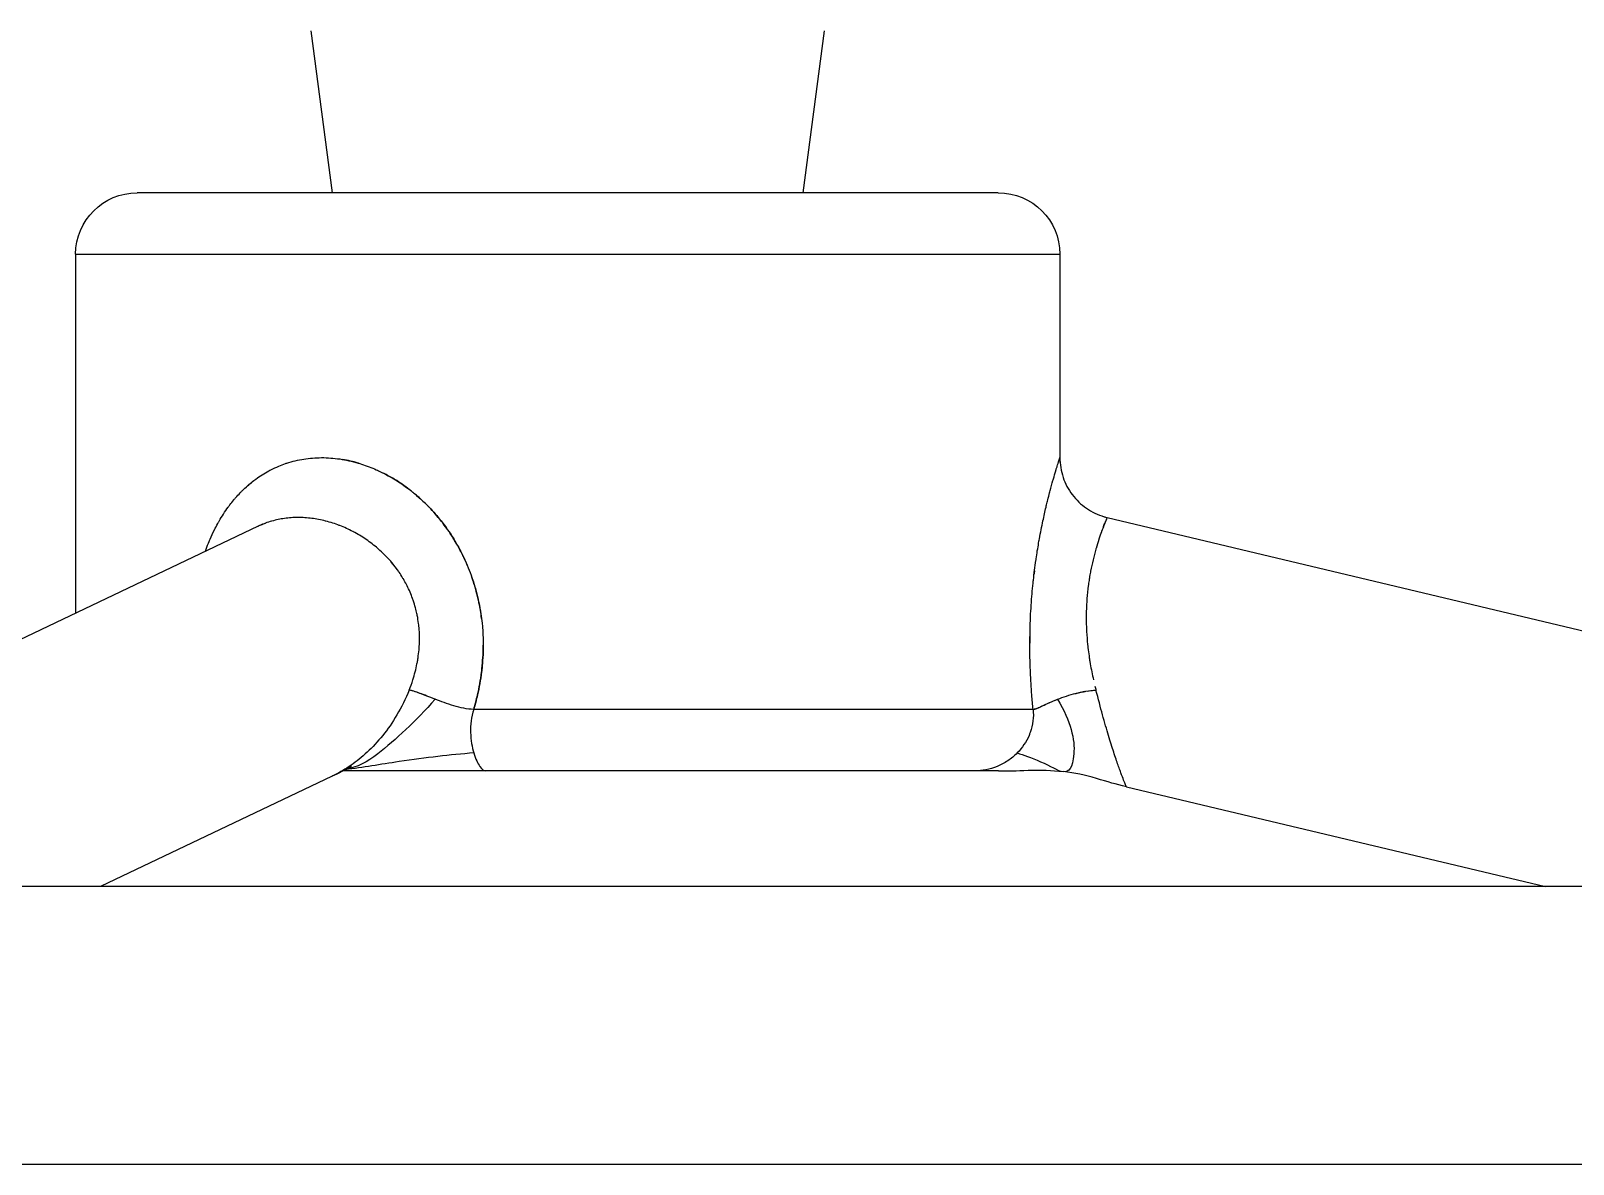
# Model space of a CAD drawing. Header units: millimetres. Extents: x 553637 to 584936, y 5008 to 53898.
# Drawn here: x 562365.5 to 562515.8, y 41734.4 to 41844.9 of the extents above; entities that cross this region are included whole.
import ezdxf

# ---------------------------------------------------------------- set-up
doc = ezdxf.new("R2010")
doc.units = ezdxf.units.MM
doc.header["$LTSCALE"] = 10
doc.header["$MEASUREMENT"] = 0
doc.layers.add('2', color=2, linetype='Continuous')

msp = doc.modelspace()

# ---------------------------------------------------------------- linework, layer by layer
at = {"layer": '2'}
for p, q in [((562394.85, 41829.09), (562392.77, 41844.88)), ((562440.73, 41829.09), (562442.82, 41844.88)), ((562459.76, 41829.09), (562375.83, 41829.09)), ((562369.83, 41823.09), (562465.76, 41823.09)), ((562369.83, 41823.09), (562369.83, 41788.09)), ((562465.76, 41823.09), (562465.76, 41803.26)), ((562470.37, 41797.42), (562620.72, 41761.59)), ((562387.63, 41796.57), (562314.24, 41761.6)), ((562463.15, 41778.71), (562408.63, 41778.71)), ((562394.83, 41772.19), (562372.25, 41761.43)), ((562459.78, 41772.71), (562395.88, 41772.71)), ((562472.24, 41771.16), (562513.08, 41761.43)), ((562622.17, 41761.43), (562213.42, 41761.43)), ((562213.42, 41734.36), (562621.52, 41734.36))]:
    msp.add_line(p, q, dxfattribs=at)
at = {"layer": '2', "extrusion": (0, 0, -1)}
for centre, start, end in [((-562375.83, 41823.09), 0, 90), ((-562459.76, 41823.09), 90, 180)]:
    msp.add_arc(centre, 6, start, end, dxfattribs=at)
at = {"layer": '2'}
for points, knots in [([(562382.46, 41794.11), (562382.49, 41794.19), (562382.52, 41794.27), (562382.55, 41794.34), (562382.64, 41794.6), (562382.74, 41794.84), (562382.84, 41795.09), (562382.87, 41795.16), (562382.9, 41795.23), (562382.93, 41795.3), (562383.06, 41795.61), (562383.21, 41795.91), (562383.35, 41796.21), (562383.46, 41796.42), (562383.57, 41796.63), (562383.68, 41796.84), (562383.73, 41796.92), (562383.77, 41796.99), (562383.82, 41797.07), (562384.09, 41797.54), (562384.37, 41797.99), (562384.68, 41798.42), (562384.74, 41798.49), (562384.8, 41798.57), (562384.86, 41798.65), (562384.98, 41798.82), (562385.12, 41798.98), (562385.25, 41799.14), (562385.31, 41799.22), (562385.37, 41799.29), (562385.44, 41799.36), (562385.57, 41799.52), (562385.72, 41799.68), (562385.86, 41799.82), (562385.92, 41799.89), (562385.99, 41799.96), (562386.06, 41800.03), (562386.42, 41800.38), (562386.79, 41800.71), (562387.19, 41801.02), (562387.25, 41801.07), (562387.32, 41801.12), (562387.39, 41801.17), (562387.79, 41801.47), (562388.22, 41801.73), (562388.66, 41801.97), (562388.72, 41802.01), (562388.78, 41802.04), (562388.84, 41802.07), (562389.1, 41802.2), (562389.36, 41802.32), (562389.62, 41802.43), (562389.84, 41802.52), (562390.06, 41802.61), (562390.28, 41802.68), (562390.33, 41802.7), (562390.37, 41802.71), (562390.42, 41802.73), (562390.96, 41802.9), (562391.51, 41803.03), (562392.07, 41803.12), (562392.35, 41803.17), (562392.64, 41803.2), (562392.93, 41803.22), (562393.21, 41803.24), (562393.51, 41803.26), (562393.8, 41803.26), (562393.8, 41803.26), (562393.81, 41803.26), (562393.81, 41803.26), (562394.1, 41803.26), (562394.4, 41803.25), (562394.69, 41803.22), (562394.98, 41803.2), (562395.28, 41803.17), (562395.57, 41803.13), (562396.17, 41803.04), (562396.76, 41802.91), (562397.35, 41802.73), (562397.41, 41802.72), (562397.46, 41802.7), (562397.52, 41802.68), (562397.76, 41802.61), (562398, 41802.53), (562398.24, 41802.44), (562398.31, 41802.42), (562398.38, 41802.39), (562398.44, 41802.36), (562398.67, 41802.28), (562398.9, 41802.18), (562399.13, 41802.08), (562399.21, 41802.05), (562399.28, 41802.01), (562399.36, 41801.98), (562399.87, 41801.74), (562400.37, 41801.47), (562400.85, 41801.18), (562400.94, 41801.13), (562401.03, 41801.07), (562401.11, 41801.02), (562401.59, 41800.72), (562402.05, 41800.39), (562402.5, 41800.04), (562402.59, 41799.97), (562402.67, 41799.9), (562402.76, 41799.83), (562403.03, 41799.61), (562403.29, 41799.38), (562403.55, 41799.15), (562403.72, 41798.99), (562403.88, 41798.83), (562404.05, 41798.67), (562404.13, 41798.59), (562404.21, 41798.5), (562404.29, 41798.42), (562404.7, 41798), (562405.08, 41797.56), (562405.44, 41797.09), (562405.89, 41796.53), (562406.3, 41795.95), (562406.68, 41795.33), (562406.73, 41795.25), (562406.77, 41795.18), (562406.82, 41795.1), (562406.96, 41794.86), (562407.1, 41794.62), (562407.23, 41794.37), (562407.27, 41794.31), (562407.3, 41794.24), (562407.33, 41794.18), (562407.47, 41793.92), (562407.6, 41793.65), (562407.72, 41793.39), (562407.75, 41793.33), (562407.77, 41793.28), (562407.8, 41793.23), (562408.08, 41792.61), (562408.33, 41791.97), (562408.54, 41791.32), (562408.55, 41791.3), (562408.56, 41791.28), (562408.56, 41791.26), (562408.67, 41790.93), (562408.77, 41790.59), (562408.86, 41790.25), (562408.96, 41789.91), (562409.04, 41789.56), (562409.11, 41789.21), (562409.12, 41789.19), (562409.12, 41789.17), (562409.13, 41789.14), (562409.21, 41788.77), (562409.27, 41788.4), (562409.33, 41788.02), (562409.37, 41787.72), (562409.41, 41787.42), (562409.44, 41787.12), (562409.45, 41787.04), (562409.46, 41786.97), (562409.47, 41786.9), (562409.52, 41786.27), (562409.55, 41785.64), (562409.56, 41785), (562409.56, 41784.88), (562409.55, 41784.75), (562409.55, 41784.63), (562409.55, 41784.25), (562409.53, 41783.87), (562409.5, 41783.49), (562409.49, 41783.28), (562409.47, 41783.08), (562409.45, 41782.88), (562409.43, 41782.7), (562409.42, 41782.52), (562409.39, 41782.35), (562409.3, 41781.6), (562409.17, 41780.86), (562409, 41780.12), (562408.89, 41779.65), (562408.77, 41779.17), (562408.63, 41778.71)], [0.2334723, 0.2334723, 0.2334723, 0.2334723, 0.2373876, 0.2373876, 0.2373876, 0.25, 0.25, 0.25, 0.2536044, 0.2536044, 0.2536044, 0.2697248, 0.2697248, 0.2697248, 0.28125, 0.28125, 0.28125, 0.2857296, 0.2857296, 0.2857296, 0.3125, 0.3125, 0.3125, 0.317397, 0.317397, 0.317397, 0.328125, 0.328125, 0.328125, 0.3330588, 0.3330588, 0.3330588, 0.34375, 0.34375, 0.34375, 0.3486125, 0.3486125, 0.3486125, 0.375, 0.375, 0.375, 0.3794384, 0.3794384, 0.3794384, 0.40625, 0.40625, 0.40625, 0.4098917, 0.4098917, 0.4098917, 0.4249886, 0.4249886, 0.4249886, 0.4375, 0.4375, 0.4375, 0.4400309, 0.4400309, 0.4400309, 0.4700388, 0.4700388, 0.4700388, 0.4849781, 0.4849781, 0.4849781, 0.499854, 0.499854, 0.499854, 0.5, 0.5, 0.5, 0.5147296, 0.5147296, 0.5147296, 0.5296699, 0.5296699, 0.5296699, 0.5596792, 0.5596792, 0.5596792, 0.5625, 0.5625, 0.5625, 0.5747271, 0.5747271, 0.5747271, 0.578125, 0.578125, 0.578125, 0.5898196, 0.5898196, 0.5898196, 0.59375, 0.59375, 0.59375, 0.6202676, 0.6202676, 0.6202676, 0.625, 0.625, 0.625, 0.6510917, 0.6510917, 0.6510917, 0.65625, 0.65625, 0.65625, 0.671875, 0.671875, 0.671875, 0.6823047, 0.6823047, 0.6823047, 0.6875, 0.6875, 0.6875, 0.7139746, 0.7139746, 0.7139746, 0.7460898, 0.7460898, 0.7460898, 0.75, 0.75, 0.75, 0.7623228, 0.7623228, 0.7623228, 0.765625, 0.765625, 0.765625, 0.7786457, 0.7786457, 0.7786457, 0.78125, 0.78125, 0.78125, 0.8115478, 0.8115478, 0.8115478, 0.8125, 0.8125, 0.8125, 0.8281368, 0.8281368, 0.8281368, 0.84375, 0.84375, 0.84375, 0.8447913, 0.8447913, 0.8447913, 0.8614957, 0.8614957, 0.8614957, 0.875, 0.875, 0.875, 0.8782288, 0.8782288, 0.8782288, 0.90625, 0.90625, 0.90625, 0.9117314, 0.9117314, 0.9117314, 0.9285024, 0.9285024, 0.9285024, 0.9375, 0.9375, 0.9375, 0.9452606, 0.9452606, 0.9452606, 0.9785506, 0.9785506, 0.9785506, 1, 1, 1, 1]), ([(562394.69, 41803.22), (562394.98, 41803.2), (562395.28, 41803.17), (562395.57, 41803.13), (562396.17, 41803.04), (562396.76, 41802.91), (562397.35, 41802.73), (562397.41, 41802.72), (562397.46, 41802.7), (562397.52, 41802.68), (562397.76, 41802.61), (562398, 41802.53), (562398.24, 41802.44), (562398.31, 41802.42), (562398.38, 41802.39), (562398.44, 41802.36), (562398.67, 41802.28), (562398.9, 41802.18), (562399.13, 41802.08), (562399.21, 41802.05), (562399.28, 41802.01), (562399.36, 41801.98), (562399.87, 41801.74), (562400.37, 41801.47), (562400.85, 41801.18), (562400.94, 41801.13), (562401.03, 41801.07), (562401.11, 41801.02), (562401.59, 41800.72), (562402.05, 41800.39), (562402.5, 41800.04)], [0.5147296, 0.5147296, 0.5147296, 0.5147296, 0.5296699, 0.5296699, 0.5296699, 0.5596792, 0.5596792, 0.5596792, 0.5625, 0.5625, 0.5625, 0.5747271, 0.5747271, 0.5747271, 0.578125, 0.578125, 0.578125, 0.5898196, 0.5898196, 0.5898196, 0.59375, 0.59375, 0.59375, 0.6202676, 0.6202676, 0.6202676, 0.625, 0.625, 0.625, 0.6510917, 0.6510917, 0.6510917, 0.6510917]), ([(562397.45, 41802.7), (562397.43, 41802.71), (562397.4, 41802.72), (562397.37, 41802.73), (562396.86, 41802.88), (562396.36, 41803), (562395.85, 41803.08)], [0.43870551, 0.43870551, 0.43870551, 0.43870551, 0.44003087, 0.44003087, 0.44003087, 0.46578715, 0.46578715, 0.46578715, 0.46578715]), ([(562463.15, 41778.71), (562463.1, 41779.17), (562463.06, 41779.65), (562463.03, 41780.12), (562462.97, 41780.86), (562462.92, 41781.6), (562462.89, 41782.35), (562462.88, 41782.52), (562462.88, 41782.7), (562462.87, 41782.88), (562462.86, 41783.08), (562462.86, 41783.28), (562462.85, 41783.49), (562462.84, 41783.87), (562462.84, 41784.25), (562462.84, 41784.63), (562462.84, 41784.75), (562462.84, 41784.88), (562462.84, 41785), (562462.84, 41785.64), (562462.85, 41786.27), (562462.87, 41786.9), (562462.87, 41786.97), (562462.87, 41787.04), (562462.87, 41787.12), (562462.89, 41787.42), (562462.9, 41787.72), (562462.91, 41788.02), (562462.93, 41788.4), (562462.96, 41788.77), (562462.98, 41789.14), (562462.98, 41789.17), (562462.99, 41789.19), (562462.99, 41789.21), (562463.01, 41789.56), (562463.04, 41789.91), (562463.07, 41790.25), (562463.1, 41790.59), (562463.14, 41790.93), (562463.17, 41791.26), (562463.18, 41791.28), (562463.18, 41791.3), (562463.18, 41791.32), (562463.25, 41791.97), (562463.33, 41792.61), (562463.42, 41793.23), (562463.43, 41793.28), (562463.44, 41793.33), (562463.44, 41793.39), (562463.48, 41793.65), (562463.52, 41793.92), (562463.56, 41794.18), (562463.57, 41794.24), (562463.58, 41794.31), (562463.6, 41794.37), (562463.64, 41794.62), (562463.68, 41794.86), (562463.72, 41795.1), (562463.73, 41795.18), (562463.75, 41795.25), (562463.76, 41795.33), (562463.87, 41795.95), (562463.99, 41796.53), (562464.11, 41797.09), (562464.21, 41797.56), (562464.31, 41798), (562464.41, 41798.42), (562464.43, 41798.5), (562464.45, 41798.59), (562464.46, 41798.67), (562464.5, 41798.83), (562464.54, 41798.99), (562464.58, 41799.15), (562464.64, 41799.38), (562464.7, 41799.61), (562464.76, 41799.83), (562464.78, 41799.9), (562464.79, 41799.97), (562464.81, 41800.04), (562464.91, 41800.39), (562465, 41800.72), (562465.08, 41801.02), (562465.1, 41801.07), (562465.11, 41801.13), (562465.13, 41801.18), (562465.21, 41801.47), (562465.29, 41801.74), (562465.36, 41801.98), (562465.37, 41802.01), (562465.38, 41802.05), (562465.39, 41802.08), (562465.42, 41802.18), (562465.45, 41802.28), (562465.48, 41802.36), (562465.49, 41802.39), (562465.49, 41802.42), (562465.5, 41802.44), (562465.53, 41802.53), (562465.55, 41802.61), (562465.58, 41802.68)], [0, 0, 0, 0, 0.0214494, 0.0214494, 0.0214494, 0.0547394, 0.0547394, 0.0547394, 0.0625, 0.0625, 0.0625, 0.0714976, 0.0714976, 0.0714976, 0.0882686, 0.0882686, 0.0882686, 0.09375, 0.09375, 0.09375, 0.1217712, 0.1217712, 0.1217712, 0.125, 0.125, 0.125, 0.1385043, 0.1385043, 0.1385043, 0.1552087, 0.1552087, 0.1552087, 0.15625, 0.15625, 0.15625, 0.1718632, 0.1718632, 0.1718632, 0.1875, 0.1875, 0.1875, 0.1884522, 0.1884522, 0.1884522, 0.21875, 0.21875, 0.21875, 0.2213543, 0.2213543, 0.2213543, 0.234375, 0.234375, 0.234375, 0.2376772, 0.2376772, 0.2376772, 0.25, 0.25, 0.25, 0.2539102, 0.2539102, 0.2539102, 0.2860254, 0.2860254, 0.2860254, 0.3125, 0.3125, 0.3125, 0.3176953, 0.3176953, 0.3176953, 0.328125, 0.328125, 0.328125, 0.34375, 0.34375, 0.34375, 0.3489083, 0.3489083, 0.3489083, 0.375, 0.375, 0.375, 0.3797324, 0.3797324, 0.3797324, 0.40625, 0.40625, 0.40625, 0.4101804, 0.4101804, 0.4101804, 0.421875, 0.421875, 0.421875, 0.4252729, 0.4252729, 0.4252729, 0.4375, 0.4375, 0.4375, 0.4375]), ([(562465.58, 41802.68), (562465.58, 41802.7), (562465.59, 41802.72), (562465.59, 41802.73), (562465.65, 41802.91), (562465.69, 41803.04), (562465.72, 41803.13), (562465.73, 41803.17), (562465.74, 41803.2), (562465.75, 41803.22), (562465.76, 41803.25), (562465.76, 41803.26), (562465.76, 41803.26)], [0.4375, 0.4375, 0.4375, 0.4375, 0.44032084, 0.44032084, 0.44032084, 0.47033009, 0.47033009, 0.47033009, 0.48527045, 0.48527045, 0.48527045, 0.49998914, 0.49998914, 0.49998914, 0.49998914]), ([(562465.76, 41803.26), (562465.76, 41802.61), (562465.87, 41801.95), (562466.28, 41800.73), (562466.58, 41800.16), (562467.35, 41799.14), (562467.82, 41798.69), (562468.87, 41797.96), (562469.46, 41797.68), (562470.17, 41797.47), (562470.27, 41797.44), (562470.37, 41797.42)], [0, 0, 0, 0, 1.945691, 1.945691, 3.856293, 3.856293, 5.768154, 5.768154, 7.679971, 7.679971, 7.988052, 7.988052, 7.988052, 7.988052]), ([(562382.46, 41794.11), (562382.49, 41794.19), (562382.52, 41794.27), (562382.55, 41794.34), (562382.64, 41794.6), (562382.74, 41794.84), (562382.84, 41795.09), (562382.87, 41795.16), (562382.9, 41795.23), (562382.93, 41795.3), (562383.06, 41795.61), (562383.21, 41795.91), (562383.35, 41796.21), (562383.46, 41796.42), (562383.57, 41796.63), (562383.68, 41796.84), (562383.73, 41796.92), (562383.77, 41796.99), (562383.82, 41797.07), (562384.09, 41797.54), (562384.37, 41797.99), (562384.68, 41798.42), (562384.74, 41798.49), (562384.8, 41798.57), (562384.86, 41798.65), (562384.98, 41798.82), (562385.12, 41798.98), (562385.25, 41799.14), (562385.31, 41799.22), (562385.37, 41799.29), (562385.44, 41799.36), (562385.57, 41799.52), (562385.72, 41799.68), (562385.86, 41799.82), (562385.92, 41799.89), (562385.99, 41799.96), (562386.06, 41800.03), (562386.39, 41800.36), (562386.74, 41800.67), (562387.1, 41800.95)], [0.2334723, 0.2334723, 0.2334723, 0.2334723, 0.2373876, 0.2373876, 0.2373876, 0.25, 0.25, 0.25, 0.2536044, 0.2536044, 0.2536044, 0.2697248, 0.2697248, 0.2697248, 0.28125, 0.28125, 0.28125, 0.2857296, 0.2857296, 0.2857296, 0.3125, 0.3125, 0.3125, 0.317397, 0.317397, 0.317397, 0.328125, 0.328125, 0.328125, 0.3330588, 0.3330588, 0.3330588, 0.34375, 0.34375, 0.34375, 0.3486125, 0.3486125, 0.3486125, 0.3731384, 0.3731384, 0.3731384, 0.3731384]), ([(562401.22, 41800.95), (562401.18, 41800.97), (562401.15, 41801), (562401.12, 41801.02), (562401.03, 41801.07), (562400.95, 41801.12), (562400.87, 41801.17), (562400.54, 41801.37), (562400.2, 41801.56), (562399.85, 41801.74)], [0.37313832, 0.37313832, 0.37313832, 0.37313832, 0.375, 0.375, 0.375, 0.37943838, 0.37943838, 0.37943838, 0.39773954, 0.39773954, 0.39773954, 0.39773954]), ([(562408.08, 41792.57), (562407.97, 41792.83), (562407.86, 41793.1), (562407.74, 41793.36), (562407.58, 41793.69), (562407.42, 41794.02), (562407.25, 41794.34), (562407.11, 41794.6), (562406.97, 41794.84), (562406.82, 41795.09), (562406.78, 41795.16), (562406.74, 41795.23), (562406.7, 41795.3), (562406.51, 41795.61), (562406.31, 41795.91), (562406.1, 41796.21), (562405.95, 41796.42), (562405.8, 41796.63), (562405.65, 41796.84), (562405.59, 41796.92), (562405.52, 41796.99), (562405.46, 41797.07), (562405.09, 41797.54), (562404.7, 41797.99), (562404.29, 41798.42), (562404.22, 41798.49), (562404.14, 41798.57), (562404.06, 41798.65), (562403.9, 41798.82), (562403.73, 41798.98), (562403.55, 41799.14), (562403.47, 41799.22), (562403.39, 41799.29), (562403.31, 41799.36), (562403.13, 41799.52), (562402.95, 41799.68), (562402.77, 41799.82), (562402.68, 41799.89), (562402.6, 41799.96), (562402.52, 41800.03), (562402.06, 41800.38), (562401.6, 41800.71), (562401.12, 41801.02), (562401.03, 41801.07), (562400.95, 41801.12), (562400.87, 41801.17), (562400.54, 41801.37), (562400.2, 41801.56), (562399.85, 41801.74)], [0.2082717, 0.2082717, 0.2082717, 0.2082717, 0.2210667, 0.2210667, 0.2210667, 0.2373876, 0.2373876, 0.2373876, 0.25, 0.25, 0.25, 0.2536044, 0.2536044, 0.2536044, 0.2697248, 0.2697248, 0.2697248, 0.28125, 0.28125, 0.28125, 0.2857296, 0.2857296, 0.2857296, 0.3125, 0.3125, 0.3125, 0.317397, 0.317397, 0.317397, 0.328125, 0.328125, 0.328125, 0.3330588, 0.3330588, 0.3330588, 0.34375, 0.34375, 0.34375, 0.3486125, 0.3486125, 0.3486125, 0.375, 0.375, 0.375, 0.3794384, 0.3794384, 0.3794384, 0.3977395, 0.3977395, 0.3977395, 0.3977395]), ([(562402.95, 41799.67), (562403.15, 41799.5), (562403.35, 41799.33), (562403.55, 41799.15), (562403.72, 41798.99), (562403.88, 41798.83), (562404.05, 41798.67), (562404.13, 41798.59), (562404.21, 41798.5), (562404.29, 41798.42), (562404.7, 41798), (562405.08, 41797.56), (562405.44, 41797.09), (562405.89, 41796.53), (562406.3, 41795.95), (562406.68, 41795.33), (562406.73, 41795.25), (562406.77, 41795.18), (562406.82, 41795.1), (562406.96, 41794.86), (562407.1, 41794.62), (562407.23, 41794.37), (562407.27, 41794.31), (562407.3, 41794.24), (562407.33, 41794.18), (562407.47, 41793.92), (562407.6, 41793.65), (562407.72, 41793.39), (562407.75, 41793.33), (562407.77, 41793.28), (562407.8, 41793.23), (562408.08, 41792.61), (562408.33, 41791.97), (562408.54, 41791.32), (562408.55, 41791.3), (562408.56, 41791.28), (562408.56, 41791.26), (562408.67, 41790.93), (562408.77, 41790.59), (562408.86, 41790.25), (562408.96, 41789.91), (562409.04, 41789.56), (562409.11, 41789.21), (562409.12, 41789.19), (562409.12, 41789.17), (562409.13, 41789.14), (562409.21, 41788.77), (562409.27, 41788.4), (562409.33, 41788.02), (562409.37, 41787.72), (562409.41, 41787.42), (562409.44, 41787.12), (562409.45, 41787.04), (562409.46, 41786.97), (562409.47, 41786.9), (562409.52, 41786.27), (562409.55, 41785.64), (562409.56, 41785), (562409.56, 41784.88), (562409.55, 41784.75), (562409.55, 41784.63)], [0.659919, 0.659919, 0.659919, 0.659919, 0.671875, 0.671875, 0.671875, 0.6823047, 0.6823047, 0.6823047, 0.6875, 0.6875, 0.6875, 0.7139746, 0.7139746, 0.7139746, 0.7460898, 0.7460898, 0.7460898, 0.75, 0.75, 0.75, 0.7623228, 0.7623228, 0.7623228, 0.765625, 0.765625, 0.765625, 0.7786457, 0.7786457, 0.7786457, 0.78125, 0.78125, 0.78125, 0.8115478, 0.8115478, 0.8115478, 0.8125, 0.8125, 0.8125, 0.8281368, 0.8281368, 0.8281368, 0.84375, 0.84375, 0.84375, 0.8447913, 0.8447913, 0.8447913, 0.8614957, 0.8614957, 0.8614957, 0.875, 0.875, 0.875, 0.8782288, 0.8782288, 0.8782288, 0.90625, 0.90625, 0.90625, 0.9117314, 0.9117314, 0.9117314, 0.9117314]), ([(562398.16, 41795.27), (562398.14, 41795.28), (562398.12, 41795.3), (562398.1, 41795.31), (562397.71, 41795.57), (562397.31, 41795.81), (562396.9, 41796.03), (562396.88, 41796.04), (562396.86, 41796.05), (562396.85, 41796.06), (562396.43, 41796.27), (562396.01, 41796.47), (562395.58, 41796.63), (562395.56, 41796.64), (562395.55, 41796.64), (562395.53, 41796.65), (562395.32, 41796.73), (562395.11, 41796.81), (562394.89, 41796.87), (562394.67, 41796.95), (562394.44, 41797.01), (562394.21, 41797.07), (562394.2, 41797.07), (562394.19, 41797.08), (562394.18, 41797.08), (562393.74, 41797.19), (562393.29, 41797.28), (562392.85, 41797.33), (562392.63, 41797.36), (562392.4, 41797.38), (562392.17, 41797.4), (562391.95, 41797.41), (562391.72, 41797.42), (562391.5, 41797.42), (562391.27, 41797.42), (562391.05, 41797.41), (562390.83, 41797.4), (562390.61, 41797.38), (562390.4, 41797.36), (562390.18, 41797.33), (562389.77, 41797.27), (562389.36, 41797.19), (562388.96, 41797.07), (562388.95, 41797.07), (562388.94, 41797.07), (562388.93, 41797.07), (562388.73, 41797.01), (562388.53, 41796.94), (562388.33, 41796.87), (562388.14, 41796.8), (562387.96, 41796.72), (562387.78, 41796.64), (562387.77, 41796.64), (562387.76, 41796.63), (562387.74, 41796.63), (562387.7, 41796.61), (562387.65, 41796.59), (562387.61, 41796.56)], [0.3421006, 0.3421006, 0.3421006, 0.3421006, 0.34375, 0.34375, 0.34375, 0.3736847, 0.3736847, 0.3736847, 0.375, 0.375, 0.375, 0.40527, 0.40527, 0.40527, 0.40625, 0.40625, 0.40625, 0.4210649, 0.4210649, 0.4210649, 0.4368498, 0.4368498, 0.4368498, 0.4375, 0.4375, 0.4375, 0.4684445, 0.4684445, 0.4684445, 0.4842313, 0.4842313, 0.4842313, 0.5, 0.5, 0.5, 0.5157412, 0.5157412, 0.5157412, 0.531527, 0.531527, 0.531527, 0.5625, 0.5625, 0.5625, 0.5631233, 0.5631233, 0.5631233, 0.5789063, 0.5789063, 0.5789063, 0.59375, 0.59375, 0.59375, 0.5947029, 0.5947029, 0.5947029, 0.5984529, 0.5984529, 0.5984529, 0.5984529]), ([(562402.34, 41780.6), (562402.47, 41780.92), (562402.59, 41781.25), (562402.7, 41781.59), (562402.86, 41782.1), (562403, 41782.62), (562403.1, 41783.15), (562403.12, 41783.27), (562403.15, 41783.39), (562403.17, 41783.52), (562403.19, 41783.66), (562403.21, 41783.8), (562403.23, 41783.94), (562403.27, 41784.2), (562403.3, 41784.47), (562403.31, 41784.73), (562403.32, 41784.83), (562403.33, 41784.93), (562403.33, 41785.03), (562403.35, 41785.46), (562403.35, 41785.88), (562403.33, 41786.3), (562403.32, 41786.38), (562403.32, 41786.46), (562403.31, 41786.54), (562403.29, 41786.72), (562403.28, 41786.9), (562403.25, 41787.08), (562403.22, 41787.34), (562403.18, 41787.6), (562403.13, 41787.85), (562403.12, 41787.92), (562403.1, 41787.98), (562403.09, 41788.05), (562403.05, 41788.24), (562403, 41788.43), (562402.95, 41788.61), (562402.89, 41788.86), (562402.81, 41789.11), (562402.73, 41789.35), (562402.71, 41789.4), (562402.69, 41789.46), (562402.67, 41789.51), (562402.52, 41789.94), (562402.34, 41790.35), (562402.14, 41790.76), (562402.12, 41790.8), (562402.09, 41790.85), (562402.07, 41790.89), (562401.98, 41791.07), (562401.88, 41791.25), (562401.77, 41791.43), (562401.75, 41791.47), (562401.72, 41791.51), (562401.7, 41791.55), (562401.59, 41791.73), (562401.48, 41791.91), (562401.36, 41792.08), (562401.33, 41792.12), (562401.31, 41792.15), (562401.29, 41792.19), (562401.02, 41792.57), (562400.73, 41792.93), (562400.42, 41793.28), (562400.09, 41793.66), (562399.73, 41794.01), (562399.35, 41794.34), (562399.33, 41794.36), (562399.31, 41794.38), (562399.28, 41794.4), (562398.93, 41794.71), (562398.55, 41795), (562398.16, 41795.27), (562398.14, 41795.28), (562398.12, 41795.3), (562398.1, 41795.31), (562397.71, 41795.57), (562397.31, 41795.81), (562396.9, 41796.03), (562396.88, 41796.04), (562396.86, 41796.05), (562396.85, 41796.06), (562396.43, 41796.27), (562396.01, 41796.47), (562395.58, 41796.63), (562395.56, 41796.64), (562395.55, 41796.64), (562395.53, 41796.65), (562395.32, 41796.73), (562395.11, 41796.81), (562394.89, 41796.87), (562394.67, 41796.95), (562394.44, 41797.01), (562394.21, 41797.07), (562394.2, 41797.07), (562394.19, 41797.08), (562394.18, 41797.08), (562393.74, 41797.19), (562393.29, 41797.28), (562392.85, 41797.33), (562392.63, 41797.36), (562392.4, 41797.38), (562392.17, 41797.4), (562391.95, 41797.41), (562391.72, 41797.42), (562391.5, 41797.42), (562391.27, 41797.42), (562391.05, 41797.41), (562390.83, 41797.4), (562390.61, 41797.38), (562390.4, 41797.36), (562390.18, 41797.33), (562389.77, 41797.27), (562389.36, 41797.19), (562388.96, 41797.07), (562388.95, 41797.07), (562388.94, 41797.07), (562388.93, 41797.07), (562388.73, 41797.01), (562388.53, 41796.94), (562388.33, 41796.87), (562388.14, 41796.8), (562387.96, 41796.72), (562387.78, 41796.64), (562387.77, 41796.64), (562387.76, 41796.63), (562387.74, 41796.63), (562387.71, 41796.61), (562387.67, 41796.59), (562387.63, 41796.57)], [0, 0, 0, 0, 0.0216597, 0.0216597, 0.0216597, 0.0547844, 0.0547844, 0.0547844, 0.0625, 0.0625, 0.0625, 0.0712271, 0.0712271, 0.0712271, 0.087572, 0.087572, 0.087572, 0.09375, 0.09375, 0.09375, 0.1200286, 0.1200286, 0.1200286, 0.125, 0.125, 0.125, 0.1361331, 0.1361331, 0.1361331, 0.152154, 0.152154, 0.152154, 0.15625, 0.15625, 0.15625, 0.1681068, 0.1681068, 0.1681068, 0.1840369, 0.1840369, 0.1840369, 0.1875, 0.1875, 0.1875, 0.2157687, 0.2157687, 0.2157687, 0.21875, 0.21875, 0.21875, 0.2315856, 0.2315856, 0.2315856, 0.234375, 0.234375, 0.234375, 0.2473762, 0.2473762, 0.2473762, 0.25, 0.25, 0.25, 0.2789458, 0.2789458, 0.2789458, 0.3105234, 0.3105234, 0.3105234, 0.3125, 0.3125, 0.3125, 0.3421006, 0.3421006, 0.3421006, 0.34375, 0.34375, 0.34375, 0.3736847, 0.3736847, 0.3736847, 0.375, 0.375, 0.375, 0.40527, 0.40527, 0.40527, 0.40625, 0.40625, 0.40625, 0.4210649, 0.4210649, 0.4210649, 0.4368498, 0.4368498, 0.4368498, 0.4375, 0.4375, 0.4375, 0.4684445, 0.4684445, 0.4684445, 0.4842313, 0.4842313, 0.4842313, 0.5, 0.5, 0.5, 0.5157412, 0.5157412, 0.5157412, 0.531527, 0.531527, 0.531527, 0.5625, 0.5625, 0.5625, 0.5631233, 0.5631233, 0.5631233, 0.5789063, 0.5789063, 0.5789063, 0.59375, 0.59375, 0.59375, 0.5947029, 0.5947029, 0.5947029, 0.597924, 0.597924, 0.597924, 0.597924]), ([(562469.82, 41796.03), (562469.74, 41795.81), (562469.66, 41795.57), (562469.57, 41795.31), (562469.57, 41795.3), (562469.56, 41795.28), (562469.56, 41795.27), (562469.47, 41795), (562469.38, 41794.71), (562469.29, 41794.4), (562469.28, 41794.38), (562469.28, 41794.36), (562469.27, 41794.34), (562469.18, 41794.01), (562469.08, 41793.66), (562468.99, 41793.28), (562468.91, 41792.93), (562468.83, 41792.57), (562468.76, 41792.19), (562468.75, 41792.15), (562468.74, 41792.12), (562468.74, 41792.08), (562468.7, 41791.91), (562468.67, 41791.73), (562468.64, 41791.55), (562468.64, 41791.51), (562468.63, 41791.47), (562468.62, 41791.43), (562468.6, 41791.25), (562468.57, 41791.07), (562468.54, 41790.89), (562468.54, 41790.85), (562468.53, 41790.8), (562468.53, 41790.76), (562468.47, 41790.35), (562468.43, 41789.94), (562468.4, 41789.51), (562468.39, 41789.46), (562468.39, 41789.4), (562468.39, 41789.35), (562468.37, 41789.11), (562468.36, 41788.86), (562468.35, 41788.61), (562468.34, 41788.43), (562468.33, 41788.24), (562468.33, 41788.05), (562468.33, 41787.98), (562468.33, 41787.92), (562468.33, 41787.85), (562468.33, 41787.6), (562468.33, 41787.34), (562468.33, 41787.08), (562468.34, 41786.9), (562468.34, 41786.72), (562468.35, 41786.54), (562468.36, 41786.46), (562468.36, 41786.38), (562468.36, 41786.3), (562468.39, 41785.88), (562468.42, 41785.46), (562468.46, 41785.03), (562468.47, 41784.93), (562468.48, 41784.83), (562468.5, 41784.73), (562468.53, 41784.47), (562468.56, 41784.2), (562468.6, 41783.94), (562468.62, 41783.8), (562468.64, 41783.66), (562468.66, 41783.52), (562468.68, 41783.39), (562468.7, 41783.27), (562468.72, 41783.15), (562468.81, 41782.62), (562468.92, 41782.1), (562469.03, 41781.59)], [0.6263153, 0.6263153, 0.6263153, 0.6263153, 0.65625, 0.65625, 0.65625, 0.6578994, 0.6578994, 0.6578994, 0.6875, 0.6875, 0.6875, 0.6894766, 0.6894766, 0.6894766, 0.7210542, 0.7210542, 0.7210542, 0.75, 0.75, 0.75, 0.7526238, 0.7526238, 0.7526238, 0.765625, 0.765625, 0.765625, 0.7684144, 0.7684144, 0.7684144, 0.78125, 0.78125, 0.78125, 0.7842313, 0.7842313, 0.7842313, 0.8125, 0.8125, 0.8125, 0.8159631, 0.8159631, 0.8159631, 0.8318932, 0.8318932, 0.8318932, 0.84375, 0.84375, 0.84375, 0.847846, 0.847846, 0.847846, 0.8638669, 0.8638669, 0.8638669, 0.875, 0.875, 0.875, 0.8799714, 0.8799714, 0.8799714, 0.90625, 0.90625, 0.90625, 0.912428, 0.912428, 0.912428, 0.9287729, 0.9287729, 0.9287729, 0.9375, 0.9375, 0.9375, 0.9452156, 0.9452156, 0.9452156, 0.9783403, 0.9783403, 0.9783403, 0.9783403]), ([(562470.05, 41796.63), (562469.98, 41796.47), (562469.91, 41796.27), (562469.83, 41796.06), (562469.83, 41796.05), (562469.82, 41796.04), (562469.82, 41796.03)], [0.59472998, 0.59472998, 0.59472998, 0.59472998, 0.625, 0.625, 0.625, 0.62631526, 0.62631526, 0.62631526, 0.62631526]), ([(562470.23, 41797.08), (562470.23, 41797.08), (562470.22, 41797.07), (562470.22, 41797.07), (562470.2, 41797.01), (562470.17, 41796.95), (562470.14, 41796.87), (562470.12, 41796.81), (562470.09, 41796.73), (562470.05, 41796.65)], [0.5625, 0.5625, 0.5625, 0.5625, 0.56315023, 0.56315023, 0.56315023, 0.57893511, 0.57893511, 0.57893511, 0.59375, 0.59375, 0.59375, 0.59375]), ([(562470.05, 41796.63), (562470.05, 41796.63), (562470.05, 41796.64), (562470.05, 41796.64), (562470.08, 41796.71), (562470.1, 41796.78), (562470.13, 41796.84)], [0.40529714, 0.40529714, 0.40529714, 0.40529714, 0.40625, 0.40625, 0.40625, 0.41889957, 0.41889957, 0.41889957, 0.41889957]), ([(562402.34, 41780.6), (562402.47, 41780.92), (562402.59, 41781.25), (562402.7, 41781.59), (562402.86, 41782.1), (562403, 41782.62), (562403.1, 41783.15), (562403.12, 41783.27), (562403.15, 41783.39), (562403.17, 41783.52), (562403.19, 41783.66), (562403.21, 41783.8), (562403.23, 41783.94), (562403.27, 41784.2), (562403.3, 41784.47), (562403.31, 41784.73), (562403.32, 41784.83), (562403.33, 41784.93), (562403.33, 41785.03), (562403.35, 41785.46), (562403.35, 41785.88), (562403.33, 41786.3), (562403.32, 41786.38), (562403.32, 41786.46), (562403.31, 41786.54), (562403.29, 41786.72), (562403.28, 41786.9), (562403.25, 41787.08), (562403.22, 41787.34), (562403.18, 41787.6), (562403.13, 41787.85), (562403.12, 41787.92), (562403.1, 41787.98), (562403.09, 41788.05), (562403.05, 41788.24), (562403, 41788.43), (562402.95, 41788.61), (562402.89, 41788.86), (562402.81, 41789.11), (562402.73, 41789.35), (562402.71, 41789.4), (562402.69, 41789.46), (562402.67, 41789.51), (562402.52, 41789.94), (562402.34, 41790.35), (562402.14, 41790.76), (562402.12, 41790.8), (562402.09, 41790.85), (562402.07, 41790.89), (562401.98, 41791.07), (562401.88, 41791.25), (562401.77, 41791.43), (562401.75, 41791.47), (562401.72, 41791.51), (562401.7, 41791.55), (562401.59, 41791.73), (562401.48, 41791.91), (562401.36, 41792.08), (562401.33, 41792.12), (562401.31, 41792.15), (562401.29, 41792.19), (562401.06, 41792.5), (562400.83, 41792.81), (562400.58, 41793.1)], [0, 0, 0, 0, 0.0216597, 0.0216597, 0.0216597, 0.0547844, 0.0547844, 0.0547844, 0.0625, 0.0625, 0.0625, 0.0712271, 0.0712271, 0.0712271, 0.087572, 0.087572, 0.087572, 0.09375, 0.09375, 0.09375, 0.1200286, 0.1200286, 0.1200286, 0.125, 0.125, 0.125, 0.1361331, 0.1361331, 0.1361331, 0.152154, 0.152154, 0.152154, 0.15625, 0.15625, 0.15625, 0.1681068, 0.1681068, 0.1681068, 0.1840369, 0.1840369, 0.1840369, 0.1875, 0.1875, 0.1875, 0.2157687, 0.2157687, 0.2157687, 0.21875, 0.21875, 0.21875, 0.2315856, 0.2315856, 0.2315856, 0.234375, 0.234375, 0.234375, 0.2473762, 0.2473762, 0.2473762, 0.25, 0.25, 0.25, 0.2739268, 0.2739268, 0.2739268, 0.2739268]), ([(562408.87, 41790.24), (562408.78, 41790.58), (562408.68, 41790.92), (562408.57, 41791.25), (562408.56, 41791.27), (562408.56, 41791.28), (562408.55, 41791.29), (562408.5, 41791.44), (562408.46, 41791.58), (562408.41, 41791.72)], [0.171875, 0.171875, 0.171875, 0.171875, 0.1875, 0.1875, 0.1875, 0.18814637, 0.18814637, 0.18814637, 0.19478352, 0.19478352, 0.19478352, 0.19478352]), ([(562409.39, 41787.57), (562409.33, 41788.08), (562409.24, 41788.6), (562409.14, 41789.11), (562409.13, 41789.14), (562409.12, 41789.17), (562409.12, 41789.2), (562409.04, 41789.54), (562408.96, 41789.88), (562408.87, 41790.22), (562408.87, 41790.22), (562408.87, 41790.23), (562408.87, 41790.24)], [0.13188395, 0.13188395, 0.13188395, 0.13188395, 0.15489205, 0.15489205, 0.15489205, 0.15625, 0.15625, 0.15625, 0.17155881, 0.17155881, 0.17155881, 0.171875, 0.171875, 0.171875, 0.171875]), ([(562408.63, 41778.71), (562408.77, 41779.17), (562408.89, 41779.64), (562409, 41780.11), (562409.17, 41780.84), (562409.3, 41781.58), (562409.39, 41782.33), (562409.41, 41782.52), (562409.43, 41782.7), (562409.45, 41782.88), (562409.47, 41783.08), (562409.49, 41783.27), (562409.5, 41783.47), (562409.53, 41783.85), (562409.55, 41784.23), (562409.55, 41784.61), (562409.55, 41784.73), (562409.56, 41784.85), (562409.56, 41784.97)], [0, 0, 0, 0, 0.0212995, 0.0212995, 0.0212995, 0.05450576, 0.05450576, 0.05450576, 0.0625, 0.0625, 0.0625, 0.07125273, 0.07125273, 0.07125273, 0.0880153, 0.0880153, 0.0880153, 0.09326173, 0.09326173, 0.09326173, 0.09326173]), ([(562409.39, 41782.35), (562409.3, 41781.6), (562409.17, 41780.86), (562409, 41780.12), (562408.89, 41779.65), (562408.77, 41779.17), (562408.63, 41778.71)], [0.94526065, 0.94526065, 0.94526065, 0.94526065, 0.97855061, 0.97855061, 0.97855061, 1, 1, 1, 1]), ([(562402.34, 41780.6), (562401.99, 41779.72), (562401.59, 41778.92), (562401.15, 41778.18), (562400.72, 41777.44), (562400.25, 41776.77), (562399.76, 41776.17), (562399.27, 41775.56), (562398.76, 41775.02), (562398.24, 41774.54), (562397.73, 41774.06), (562397.2, 41773.64), (562396.67, 41773.27), (562396.15, 41772.9), (562395.62, 41772.59), (562395.1, 41772.32), (562395, 41772.27), (562394.91, 41772.23), (562394.81, 41772.18)], [-1, -1, -1, -1, -0.875, -0.875, -0.875, -0.75, -0.75, -0.75, -0.625, -0.625, -0.625, -0.5, -0.5, -0.5, -0.375, -0.375, -0.375, -0.3519692, -0.3519692, -0.3519692, -0.3519692]), ([(562402.34, 41780.6), (562401.99, 41779.72), (562401.59, 41778.92), (562401.15, 41778.18), (562400.72, 41777.44), (562400.25, 41776.77), (562399.76, 41776.17), (562399.27, 41775.56), (562398.76, 41775.02), (562398.24, 41774.54), (562397.73, 41774.06), (562397.2, 41773.64), (562396.67, 41773.27), (562396.15, 41772.9), (562395.62, 41772.59), (562395.1, 41772.32), (562395.01, 41772.28), (562394.92, 41772.23), (562394.83, 41772.19)], [-1, -1, -1, -1, -0.875, -0.875, -0.875, -0.75, -0.75, -0.75, -0.625, -0.625, -0.625, -0.5, -0.5, -0.5, -0.375, -0.375, -0.375, -0.3531426, -0.3531426, -0.3531426, -0.3531426]), ([(562404.87, 41779.7), (562402.99, 41777.55), (562401.01, 41775.76), (562398.27, 41773.56), (562397.24, 41773.09), (562396.15, 41772.85)], [0.2133515, 0.2133515, 0.2133515, 0.2133515, 0.7133515, 0.7133515, 1, 1, 1, 1]), ([(562404.87, 41779.7), (562404.59, 41779.8), (562404.32, 41779.91), (562403.82, 41780.11), (562403.59, 41780.2), (562403.16, 41780.35), (562402.97, 41780.42), (562402.62, 41780.53), (562402.47, 41780.57), (562402.34, 41780.6)], [0, 0, 0, 0, 0.25, 0.25, 0.5, 0.5, 0.75, 0.75, 1, 1, 1, 1]), ([(562404.87, 41779.7), (562404.59, 41779.8), (562404.32, 41779.91), (562403.84, 41780.1), (562403.62, 41780.18), (562403.42, 41780.26)], [0, 0, 0, 0, 0.25, 0.25, 0.4817478, 0.4817478, 0.4817478, 0.4817478]), ([(562408.63, 41778.71), (562408.31, 41778.72), (562407.98, 41778.76), (562407.66, 41778.82), (562407.33, 41778.88), (562407.01, 41778.97), (562406.69, 41779.06), (562406.37, 41779.15), (562406.05, 41779.26), (562405.75, 41779.37), (562405.45, 41779.48), (562405.15, 41779.59), (562404.87, 41779.7)], [-1, -1, -1, -1, -0.75, -0.75, -0.75, -0.5, -0.5, -0.5, -0.25, -0.25, -0.25, 0, 0, 0, 0]), ([(562463.15, 41778.71), (562463.26, 41778.72), (562463.39, 41778.76), (562463.54, 41778.82), (562463.7, 41778.88), (562463.87, 41778.97), (562464.07, 41779.06), (562464.27, 41779.15), (562464.5, 41779.26), (562464.74, 41779.37), (562464.99, 41779.48), (562465.25, 41779.59), (562465.53, 41779.7)], [-1, -1, -1, -1, -0.75, -0.75, -0.75, -0.5, -0.5, -0.5, -0.25, -0.25, -0.25, 0, 0, 0, 0]), ([(562465.53, 41779.7), (562465.81, 41779.8), (562466.1, 41779.91), (562466.71, 41780.11), (562467.02, 41780.2), (562467.66, 41780.35), (562467.98, 41780.42), (562468.63, 41780.53), (562468.96, 41780.57), (562469.28, 41780.6)], [0, 0, 0, 0, 0.25, 0.25, 0.5, 0.5, 0.75, 0.75, 1, 1, 1, 1]), ([(562465.53, 41779.7), (562465.81, 41779.8), (562466.1, 41779.91), (562466.71, 41780.11), (562467.02, 41780.2), (562467.63, 41780.35), (562467.92, 41780.41), (562468.21, 41780.46)], [0, 0, 0, 0, 0.25, 0.25, 0.5, 0.5, 0.7246519, 0.7246519, 0.7246519, 0.7246519]), ([(562465.53, 41779.7), (562466.81, 41777.55), (562467.25, 41775.76), (562466.98, 41772.97), (562466.66, 41772.57), (562466.09, 41772.64)], [0, 0, 0, 0, 0.5, 0.5, 1, 1, 1, 1]), ([(562472.24, 41771.16), (562472.24, 41771.16), (562472.22, 41771.2), (562472.15, 41771.37), (562472.1, 41771.5), (562471.96, 41771.84), (562471.88, 41772.06), (562471.73, 41772.46), (562471.68, 41772.6), (562471.56, 41772.92), (562471.5, 41773.09), (562471.31, 41773.64), (562471.16, 41774.06), (562470.85, 41775.02), (562470.68, 41775.56), (562470.32, 41776.77), (562470.12, 41777.44), (562469.72, 41778.92), (562469.5, 41779.72), (562469.28, 41780.6)], [0, 0, 0, 0, 0.125, 0.125, 0.25, 0.25, 0.375, 0.375, 0.4375, 0.4375, 0.5, 0.5, 0.625, 0.625, 0.75, 0.75, 0.875, 0.875, 0.9999999, 0.9999999, 0.9999999, 0.9999999]), ([(562408.63, 41778.71), (562408.38, 41777.97), (562408.3, 41777.19), (562408.32, 41776.46), (562408.34, 41775.72), (562408.46, 41775.03), (562408.64, 41774.46)], [-1, -1, -1, -1, -0.5, -0.5, -0.5, 0, 0, 0, 0]), ([(562463.15, 41778.71), (562463.23, 41777.97), (562463.13, 41777.19), (562462.87, 41776.46), (562462.83, 41776.36), (562462.8, 41776.27), (562462.76, 41776.18), (562462.49, 41775.55), (562462.09, 41774.96), (562461.6, 41774.46)], [-1, -1, -1, -1, -0.5, -0.5, -0.5, -0.4375, -0.4375, -0.4375, 0, 0, 0, 0]), ([(562408.64, 41774.46), (562406.31, 41774.29), (562404.02, 41774), (562399.54, 41773.35), (562397.83, 41773.03), (562396.11, 41772.83)], [0.1599033, 0.1599033, 0.1599033, 0.1599033, 0.6599033, 0.6599033, 1, 1, 1, 1]), ([(562408.64, 41774.46), (562408.72, 41774.18), (562408.82, 41773.92), (562409.02, 41773.48), (562409.13, 41773.3), (562409.44, 41772.85), (562409.63, 41772.71), (562409.77, 41772.71)], [0, 0, 0, 0, 0.25, 0.25, 0.5, 0.5, 1, 1, 1, 1]), ([(562461.6, 41774.46), (562461.32, 41774.18), (562461.01, 41773.92), (562460.35, 41773.48), (562460, 41773.3), (562458.93, 41772.85), (562458.18, 41772.71), (562457.48, 41772.71)], [0, 0, 0, 0, 0.25, 0.25, 0.5, 0.5, 1, 1, 1, 1]), ([(562461.6, 41774.46), (562462.2, 41774.29), (562462.93, 41774), (562464.84, 41773.22), (562465.52, 41772.71), (562466.09, 41772.64)], [0, 0, 0, 0, 0.5, 0.5, 1, 1, 1, 1]), ([(562396.72, 41773.15), (562396.71, 41773.15), (562396.71, 41773.15), (562396.68, 41773.13), (562396.66, 41773.12), (562396.57, 41773.07), (562396.5, 41773.03), (562396.24, 41772.89), (562396.01, 41772.77), (562395.44, 41772.48), (562395.12, 41772.33), (562394.83, 41772.19)], [3.587227, 3.587227, 3.587227, 3.587227, 3.629254, 3.629254, 3.756331, 3.756331, 4.138294, 4.138294, 5.074907, 5.074907, 6.539078, 6.539078, 6.539078, 6.539078]), ([(562395.88, 41772.71), (562395.85, 41772.69), (562395.81, 41772.68), (562395.44, 41772.48), (562395.12, 41772.33), (562394.83, 41772.19)], [4.947004, 4.947004, 4.947004, 4.947004, 5.07485, 5.07485, 6.539103, 6.539103, 6.539103, 6.539103]), ([(562459.78, 41772.71), (562460.77, 41772.71), (562461.46, 41772.73), (562463.91, 41772.82), (562464.95, 41772.78), (562466.09, 41772.64)], [0, 0, 0, 0, 0.5, 0.5, 1, 1, 1, 1]), ([(562472.24, 41771.16), (562471.21, 41771.41), (562470.44, 41771.63), (562468.21, 41772.31), (562467.23, 41772.51), (562466.09, 41772.64)], [0, 0, 0, 0, 0.5, 0.5, 1, 1, 1, 1])]:
    msp.add_open_spline(points, degree=3, knots=knots, dxfattribs=at)
for points in [[(562394.69, 41803.22), (562394.69, 41803.22), (562394.69, 41803.22), (562394.69, 41803.22)], [(562465.58, 41802.68), (562465.58, 41802.7), (562465.59, 41802.72), (562465.59, 41802.73)], [(562465.66, 41802.95), (562465.65, 41802.91), (562465.63, 41802.86), (562465.62, 41802.8)], [(562402.5, 41800.04), (562402.5, 41800.04), (562402.5, 41800.04), (562402.5, 41800.04)], [(562387.96, 41796.72), (562388.08, 41796.77), (562388.21, 41796.83), (562388.34, 41796.87)], [(562388.34, 41796.87), (562388.34, 41796.87), (562388.34, 41796.87), (562388.34, 41796.87)], [(562470.01, 41796.52), (562470.02, 41796.56), (562470.03, 41796.59), (562470.05, 41796.63)], [(562470.05, 41796.65), (562470.05, 41796.64), (562470.05, 41796.64), (562470.05, 41796.63)], [(562470.33, 41797.32), (562470.3, 41797.26), (562470.27, 41797.18), (562470.23, 41797.08)], [(562463.28, 41792.22), (562463.27, 41792.11), (562463.26, 41792), (562463.24, 41791.89)], [(562462.84, 41785.98), (562462.84, 41785.71), (562462.84, 41785.44), (562462.84, 41785.16)], [(562409.55, 41784.63), (562409.55, 41784.63), (562409.55, 41784.63), (562409.55, 41784.63)], [(562409.39, 41782.35), (562409.39, 41782.35), (562409.39, 41782.35), (562409.39, 41782.35)], [(562469.18, 41780.96), (562469.21, 41780.84), (562469.24, 41780.72), (562469.28, 41780.6)], [(562402.34, 41780.6), (562402.34, 41780.6), (562402.34, 41780.6), (562402.34, 41780.6)], [(562402.34, 41780.6), (562402.34, 41780.6), (562402.34, 41780.6), (562402.34, 41780.6)], [(562402.72, 41780.5), (562402.61, 41780.53), (562402.51, 41780.56), (562402.41, 41780.58)], [(562403.32, 41780.3), (562403.15, 41780.36), (562403, 41780.41), (562402.85, 41780.46)], [(562464.79, 41779.39), (562465.01, 41779.48), (562465.24, 41779.58), (562465.48, 41779.68)], [(562468.15, 41780.45), (562467.98, 41780.42), (562467.8, 41780.38), (562467.62, 41780.34)], [(562468.45, 41780.5), (562468.67, 41780.53), (562468.89, 41780.56), (562469.11, 41780.58)], [(562463.15, 41778.71), (562463.25, 41778.72), (562463.37, 41778.75), (562463.51, 41778.81)], [(562463.15, 41778.71), (562463.15, 41778.71), (562463.15, 41778.71), (562463.15, 41778.71)], [(562463.35, 41778.75), (562463.29, 41778.73), (562463.24, 41778.72), (562463.19, 41778.71)], [(562463.58, 41778.84), (562463.72, 41778.9), (562463.87, 41778.97), (562464.04, 41779.05)], [(562464.12, 41779.08), (562464.29, 41779.16), (562464.49, 41779.25), (562464.7, 41779.35)], [(562396.8, 41772.71), (562396.49, 41772.71), (562396.23, 41772.72), (562395.93, 41772.73)], [(562396.04, 41772.85), (562396.04, 41772.85), (562396.04, 41772.85), (562396.04, 41772.85)], [(562396.04, 41772.85), (562396.04, 41772.85), (562396.04, 41772.85), (562396.04, 41772.85)]]:
    msp.add_open_spline(points, degree=3, dxfattribs=at)

doc.saveas('drawing.dxf')
